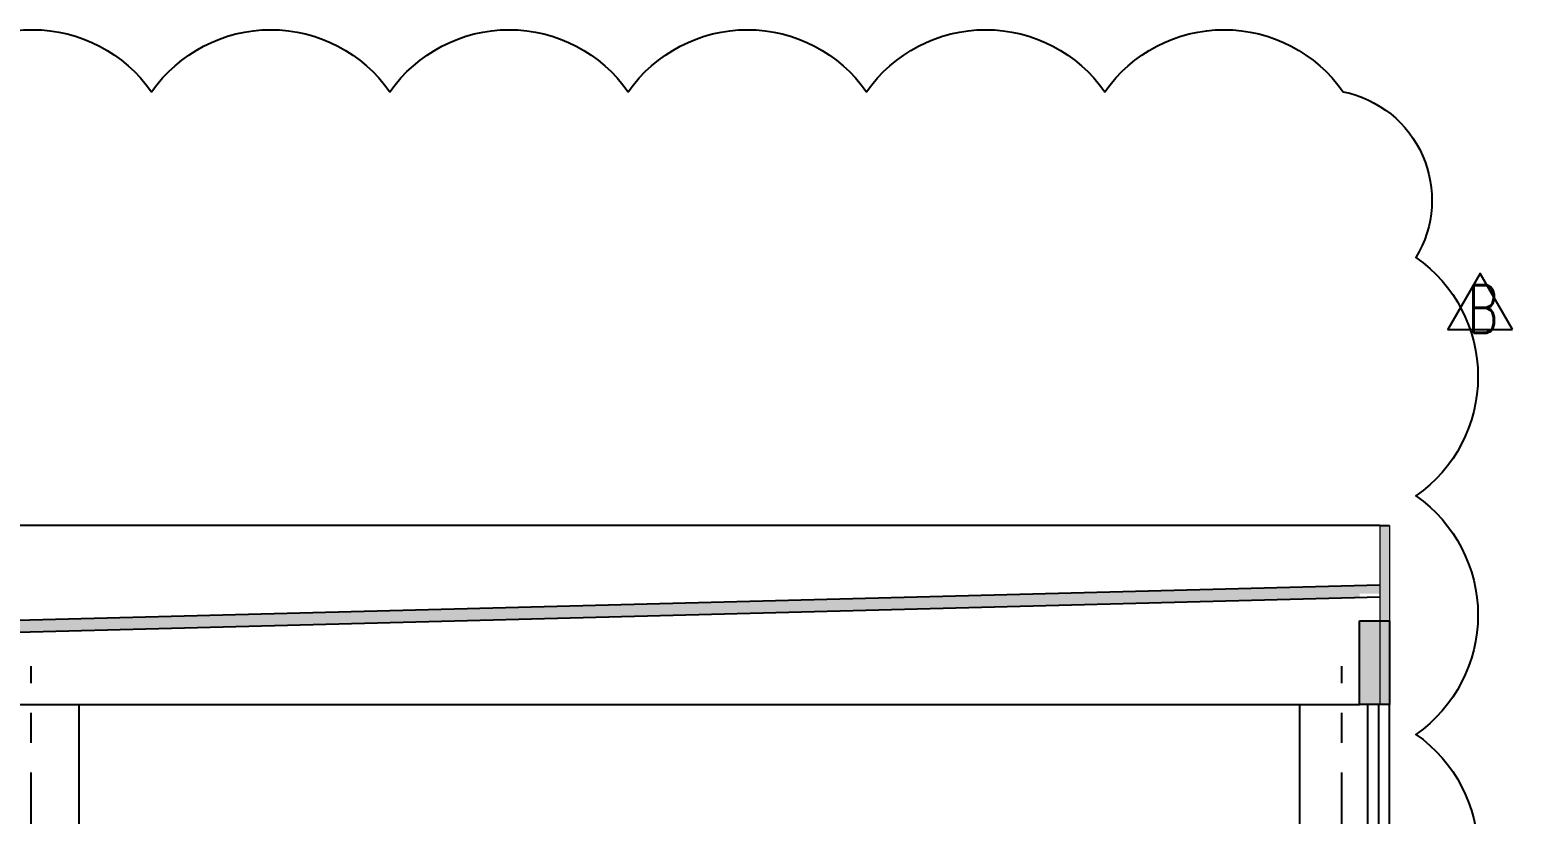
# Model space of a CAD drawing. Extents: x -61205 to 26665, y -81742 to 98141.
# Drawn here: x -41599 to -29155, y -6735 to -155 of the extents above; entities that cross this region are included whole.
import ezdxf

# ---------------------------------------------------------------- set-up
doc = ezdxf.new("R2010")
doc.units = 0
doc.header["$LTSCALE"] = 1000
doc.header["$MEASUREMENT"] = 0
doc.linetypes.add('G', pattern=[2, 1.25, -0.25, 0.25, -0.25])
doc.layers.get('0').update_dxf_attribs({"linetype": 'CONTINUOUS'})
for name, color, linetype in [('01', 7, 'CONTINUOUS'), ('05', 4, 'G'), ('1', 7, 'CONTINUOUS'), ('WINDOW', 7, 'CONTINUOUS')]:
    doc.layers.add(name, color=color, linetype=linetype)
doc.layers.add('WALL', color=9, linetype='CONTINUOUS', lineweight=13)
doc.styles.add('DXT', font='geditxt.shx', dxfattribs={"width": 0.72, "bigfont": 'hzfs_1.shx'})

# ---------------------------------------------------------------- blocks, each defined once
blk = doc.blocks.new('SLAJDKA')
blk.add_lwpolyline([(203165, 83952), (202894, 84422), (202623, 83953)], close=True)
at = {"layer": '1', "color": 7, "linetype": 'Continuous', "style": 'DXT', "width": 0.72}
blk.add_text('B', height=400, dxfattribs=at).set_placement((202788, 83924))

msp = doc.modelspace()

# ---------------------------------------------------------------- hatches: boundary and pattern name
at = {"layer": '01'}
for points in [[(-30187.871, -4313.339), (-30267.871, -4313.339), (-30267.871, -5113.339), (-30187.871, -5113.339)], [(-30267.871, -4813.339), (-30267.871, -4884.564), (-30437.871, -4884.564), (-30437.871, -4917.79), (-41687.871, -5210.125), (-41687.871, -5110.091)], [(-30437.871, -5813.339), (-30187.871, -5813.339), (-30187.871, -5113.339), (-30437.871, -5113.339)]]:
    msp.add_hatch(color=256, dxfattribs=at).paths.add_polyline_path(points)

# ---------------------------------------------------------------- linework, layer by layer
msp.add_line((-30937.871, -17313.339), (-30937.871, -5813.339))
at = {"color": 4}
msp.add_lwpolyline([(-42575.59, -676.048, -0.52056705), (-40575.59, -676.048, -0.52056705), (-38575.59, -676.048, -0.52056705), (-36575.59, -676.048, -0.52056705), (-34575.59, -676.048, -0.52056705), (-32575.59, -676.048, -0.52056705), (-30575.59, -676.048, -0.52056705), (-29964.347, -2064.804, -0.52056705), (-29964.347, -4064.804, -0.52056705), (-29964.347, -6064.804, -0.52056705), (-29964.347, -8064.804, -0.52056705), (-29964.347, -10064.804, -0.52056705), (-29964.347, -12064.804, -0.52056705), (-31707.296, -12321.856, -0.52056705), (-33707.296, -12321.856, -0.52056705), (-35707.296, -12321.856, -0.52056705), (-37707.296, -12321.856, -0.52056705), (-39707.296, -12321.856, -0.52056705), (-41707.296, -12321.856, -0.52056705)], format="xyb", dxfattribs=at)
at = {"layer": '01'}
for p, q in [((-30267.871, -4313.339), (-41857.871, -4313.339)), ((-30267.871, -4313.339), (-30187.871, -4313.339)), ((-30267.871, -4813.339), (-41812.871, -5113.339)), ((-30265.273, -4913.305), (-41810.273, -5213.305)), ((-41687.871, -5813.339), (-30437.871, -5813.339)), ((-41187.871, -5813.339), (-41187.871, -17413.339))]:
    msp.add_line(p, q, dxfattribs=at)
msp.add_lwpolyline([(-30437.871, -5113.339), (-30187.871, -5113.339), (-30187.871, -5813.339), (-30437.871, -5813.339), (-30437.871, -5113.339)], dxfattribs=at)
at = {"layer": '05'}
for p, q in [((-41587.809, -17634.478), (-41587.809, -5492.108)), ((-41587.809, -17634.478), (-41587.809, -5492.108)), ((-30587.747, -17634.478), (-30587.747, -5492.108)), ((-30587.747, -17634.478), (-30587.747, -5492.108))]:
    msp.add_line(p, q, dxfattribs=at)
at = {"layer": 'WALL'}
for p, q in [((-30267.871, -4313.339), (-30267.871, -5813.339)), ((-30187.871, -4313.339), (-30187.871, -5813.339)), ((-30187.871, -5813.339), (-30367.871, -5813.339))]:
    msp.add_line(p, q, dxfattribs=at)
at = {"layer": 'WINDOW'}
for p, q in [((-30367.871, -7013.339), (-30367.871, -5813.339)), ((-30277.871, -5813.339), (-30277.871, -7013.339)), ((-30187.871, -7013.339), (-30187.871, -5813.339))]:
    msp.add_line(p, q, dxfattribs=at)

# ---------------------------------------------------------------- block references
msp.add_blockref('SLAJDKA', (-232320.19, -86622.693))

doc.saveas('drawing.dxf')
